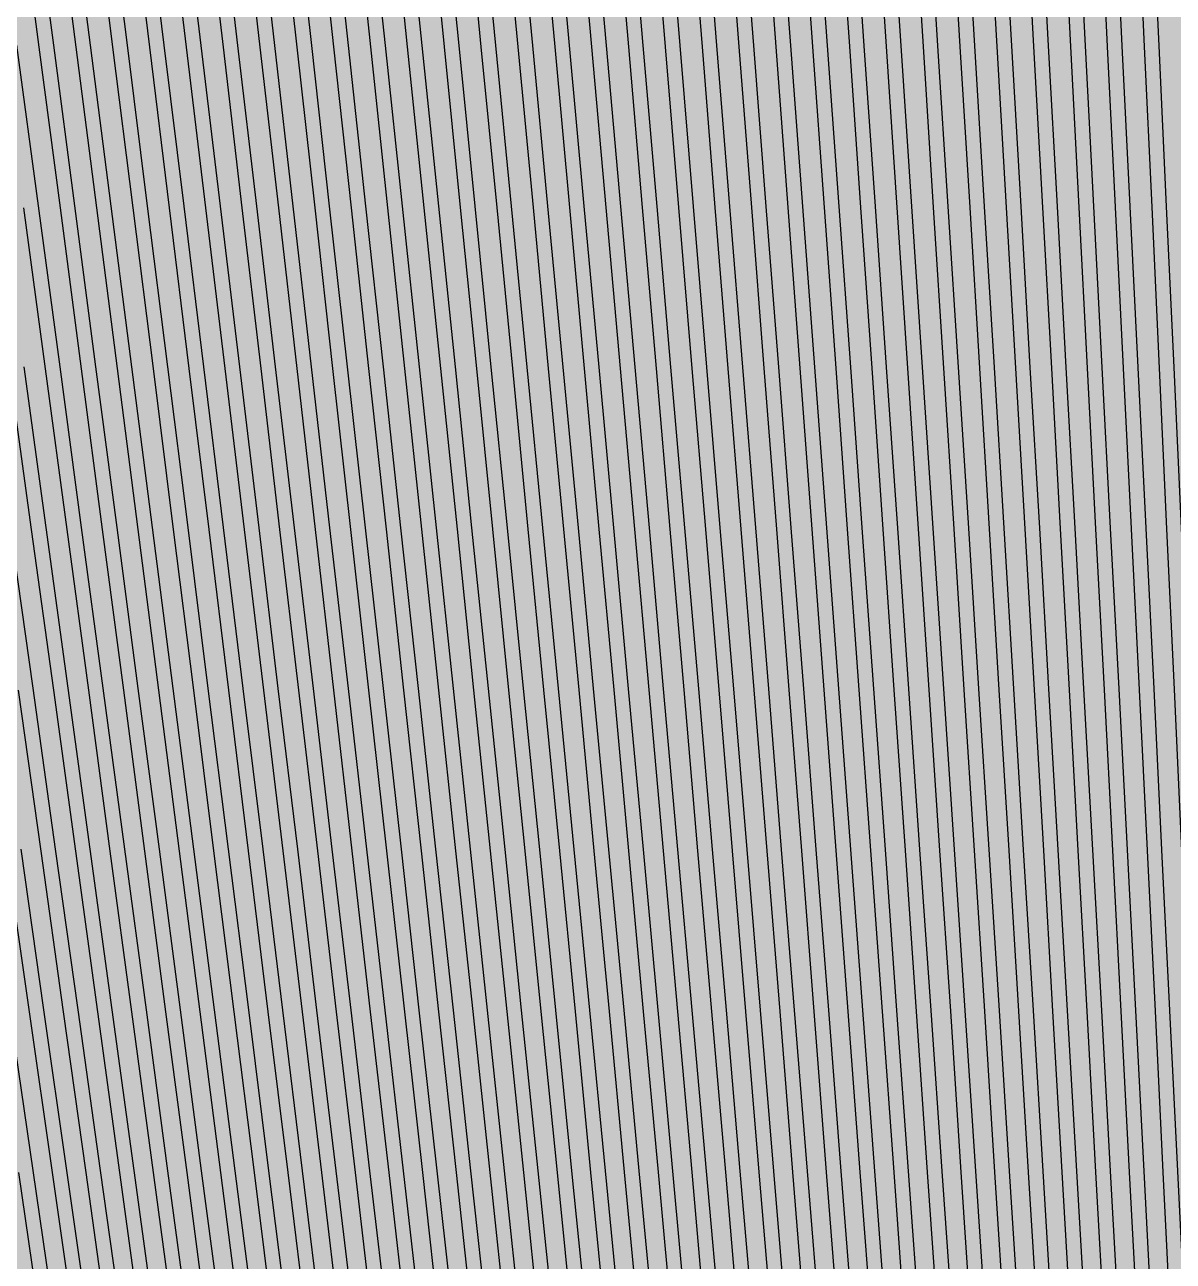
# Model space of a CAD drawing. Header units: metres. Extents: x -7231 to 10969, y -37556 to 1873.
# Drawn here: x 1626.2 to 1786.9, y -18454.5 to -18281.4 of the extents above; entities that cross this region are included whole.
import ezdxf

# ---------------------------------------------------------------- set-up
doc = ezdxf.new("R2010")
doc.units = ezdxf.units.M
for name, color, linetype in [('Metal1', 4, 'CONTINUOUS'), ('Metal2', 3, 'CONTINUOUS'), ('Polyimide', 7, 'CONTINUOUS')]:
    doc.layers.add(name, color=color, linetype=linetype)

msp = doc.modelspace()

# ---------------------------------------------------------------- hatches: boundary and pattern name
at = {"layer": 'Polyimide'}
msp.add_hatch(color=7, dxfattribs=at).paths.add_polyline_path([(4065.69, -468), (4066.67, -501.99), (4068.51, -535.99), (4071.41, -569.99), (4075.54, -603.99), (4081.04, -637.99), (4088.01, -671.99), (4096.52, -705.98), (4106.62, -739.98), (4118.33, -773.98), (4131.63, -807.98), (4146.49, -841.98), (4162.87, -875.98), (4180.68, -909.97), (4199.83, -943.97), (4220.22, -977.97), (4241.73, -1011.97), (4264.21, -1045.97), (4287.52, -1079.96), (4311.51, -1113.96), (4336.01, -1147.96), (4360.86, -1181.96), (4385.88, -1215.96), (4410.89, -1249.96), (4435.74, -1283.95), (4460.24, -1317.95), (4484.23, -1351.95), (4507.54, -1385.95), (4530.02, -1419.95), (4551.53, -1453.94), (4571.92, -1487.94), (4591.07, -1521.94), (4608.88, -1555.94), (4625.26, -1589.94), (4640.12, -1623.94), (4653.42, -1657.93), (4665.13, -1691.93), (4675.23, -1725.93), (4683.74, -1759.93), (4690.71, -1793.93), (4696.21, -1827.93), (4700.34, -1861.92), (4703.24, -1895.92), (4705.08, -1929.92), (4706.06, -1963.92), (4706.44, -1997.92), (4706.5, -2031.91), (4706.5, -4793.02), (4709.95, -4838.39), (4720.22, -4882.71), (4737.08, -4924.98), (4760.13, -4964.2), (4788.85, -4999.49), (4822.58, -5030.03), (4860.53, -5055.12), (4901.85, -5074.18), (4901.85, -5074.18), (4970.68, -5105.23), (5034.7, -5145.26), (5092.76, -5193.54), (5143.8, -5249.19), (5186.89, -5311.2), (5221.24, -5378.44), (5246.23, -5449.69), (5261.41, -5523.66), (5266.5, -5599), (5261.41, -5674.34), (5246.23, -5748.31), (5221.24, -5819.56), (5186.89, -5886.8), (5143.8, -5948.81), (5092.76, -6004.46), (5034.7, -6052.74), (4970.68, -6092.77), (4901.85, -6123.82), (4860.53, -6142.88), (4822.58, -6167.97), (4788.85, -6198.51), (4760.13, -6233.8), (4737.08, -6273.02), (4720.22, -6315.29), (4709.95, -6359.61), (4706.5, -6404.98), (4706.5, -9221.52), (4709.95, -9266.88), (4720.22, -9311.21), (4737.08, -9353.47), (4760.13, -9392.7), (4788.85, -9427.98), (4822.58, -9458.52), (4860.53, -9483.61), (4901.85, -9502.67), (4970.68, -9533.72), (5034.7, -9573.75), (5092.76, -9622.03), (5143.8, -9677.68), (5186.89, -9739.69), (5221.24, -9806.94), (5246.23, -9878.19), (5261.41, -9952.16), (5266.5, -10027.49), (5261.41, -10102.83), (5246.23, -10176.8), (5221.24, -10248.05), (5186.89, -10315.3), (5143.8, -10377.31), (5092.76, -10432.96), (5034.7, -10481.24), (4970.68, -10521.27), (4901.85, -10552.32), (4860.53, -10571.38), (4822.58, -10596.46), (4788.85, -10627), (4760.13, -10662.29), (4737.08, -10701.52), (4720.22, -10743.78), (4709.95, -10788.1), (4706.5, -10833.47), (4706.5, -13650.01), (4709.95, -13695.38), (4720.22, -13739.7), (4737.08, -13781.96), (4760.13, -13821.19), (4788.85, -13856.48), (4822.58, -13887.02), (4860.53, -13912.11), (4901.85, -13931.17), (4970.68, -13962.22), (5034.7, -14002.25), (5092.76, -14050.53), (5143.8, -14106.18), (5186.89, -14168.19), (5221.24, -14235.43), (5246.23, -14306.68), (5261.41, -14380.65), (5266.5, -14455.99), (5261.41, -14531.33), (5246.23, -14605.29), (5221.24, -14676.55), (5186.89, -14743.79), (5143.8, -14805.8), (5092.76, -14861.45), (5034.7, -14909.73), (4970.68, -14949.76), (4901.85, -14980.81), (4860.53, -14999.87), (4822.58, -15024.96), (4788.85, -15055.5), (4760.13, -15090.79), (4737.08, -15130.01), (4720.22, -15172.27), (4709.95, -15216.6), (4706.5, -15261.97), (4706.5, -15455.99), (4720.95, -15750.04), (4764.14, -16041.26), (4835.68, -16326.84), (4934.86, -16604.04), (5060.74, -16870.18), (5212.09, -17122.7), (5387.47, -17359.17), (5585.18, -17577.31), (5803.32, -17775.02), (6039.79, -17950.4), (6292.31, -18101.75), (6558.45, -18227.63), (6835.65, -18326.81), (7121.23, -18398.34), (7412.45, -18441.54), (7706.5, -18455.99), (9969.01, -18455.99), (10047.42, -18459.84), (10125.08, -18471.36), (10201.23, -18490.44), (10275.15, -18516.89), (10346.12, -18550.45), (10413.46, -18590.81), (10476.52, -18637.58), (10534.69, -18690.3), (10587.41, -18748.47), (10634.18, -18811.53), (10674.54, -18878.87), (10708.11, -18949.84), (10734.56, -19023.76), (10753.63, -19099.92), (10765.15, -19177.58), (10769.01, -19255.99), (10769.01, -20895.8), (10730.24, -20951.41), (10694.6, -21009.08), (10662.21, -21068.63), (10633.17, -21129.89), (10607.55, -21192.66), (10585.45, -21256.74), (10566.93, -21321.96), (10552.05, -21388.09), (10540.84, -21454.95), (10533.35, -21522.33), (10529.6, -21590.02), (10529.6, -21657.81), (10533.35, -21725.5), (10540.84, -21792.87), (10552.05, -21859.73), (10566.93, -21925.87), (10585.45, -21991.08), (10607.55, -22055.17), (10633.17, -22117.94), (10662.21, -22179.19), (10694.6, -22238.74), (10730.24, -22296.41), (10769.01, -22352.03), (10769.01, -32454.24), (10728.74, -32510.49), (10691.72, -32568.92), (10658.05, -32629.35), (10627.85, -32691.58), (10601.2, -32755.42), (10578.21, -32820.67), (10558.93, -32887.1), (10543.44, -32954.52), (10531.77, -33022.71), (10523.97, -33091.44), (10520.07, -33160.51), (10520.07, -33229.69), (10523.97, -33298.75), (10531.77, -33367.49), (10543.44, -33435.67), (10558.93, -33503.09), (10578.21, -33569.53), (10601.2, -33634.77), (10627.85, -33698.61), (10658.05, -33760.85), (10691.72, -33821.28), (10728.74, -33879.71), (10769.01, -33935.96), (10769.01, -36556), (10765.15, -36634.41), (10753.63, -36712.07), (10734.56, -36788.23), (10708.11, -36862.15), (10674.54, -36933.12), (10634.18, -37000.46), (10587.41, -37063.51), (10534.69, -37121.69), (10476.52, -37174.41), (10413.46, -37221.18), (10346.12, -37261.54), (10275.15, -37295.1), (10201.23, -37321.55), (10125.08, -37340.63), (10047.42, -37352.15), (9969.01, -37356), (-6231.01, -37356), (-6309.42, -37352.15), (-6387.08, -37340.63), (-6463.23, -37321.55), (-6537.15, -37295.1), (-6608.12, -37261.54), (-6675.46, -37221.18), (-6738.52, -37174.41), (-6796.69, -37121.69), (-6849.41, -37063.51), (-6896.18, -37000.46), (-6936.54, -36933.12), (-6970.11, -36862.15), (-6996.56, -36788.23), (-7015.63, -36712.07), (-7027.15, -36634.41), (-7031.01, -36556), (-7031.01, -33936), (-6990.74, -33879.75), (-6953.7, -33821.31), (-6920.03, -33760.88), (-6889.82, -33698.64), (-6863.18, -33634.8), (-6840.18, -33569.55), (-6820.9, -33503.11), (-6805.4, -33435.69), (-6793.74, -33367.49), (-6785.94, -33298.75), (-6782.03, -33229.68), (-6782.03, -33160.5), (-6785.94, -33091.43), (-6793.74, -33022.69), (-6805.4, -32954.5), (-6820.9, -32887.07), (-6840.18, -32820.63), (-6863.18, -32755.39), (-6889.82, -32691.54), (-6920.03, -32629.3), (-6953.7, -32568.87), (-6990.74, -32510.43), (-7031.01, -32454.18), (-7031.01, -22364.83), (-6990.74, -22308.58), (-6953.7, -22250.14), (-6920.03, -22189.71), (-6889.82, -22127.47), (-6863.18, -22063.62), (-6840.18, -21998.38), (-6820.9, -21931.94), (-6805.4, -21864.51), (-6793.74, -21796.32), (-6785.94, -21727.58), (-6782.03, -21658.51), (-6782.03, -21589.33), (-6785.94, -21520.26), (-6793.74, -21451.52), (-6805.4, -21383.32), (-6820.9, -21315.9), (-6840.18, -21249.46), (-6863.18, -21184.21), (-6889.82, -21120.37), (-6920.03, -21058.13), (-6953.7, -20997.7), (-6990.74, -20939.26), (-7031.01, -20883.01), (-7031.01, -19255.99), (-7027.15, -19177.58), (-7015.63, -19099.92), (-6996.56, -19023.76), (-6970.11, -18949.84), (-6936.54, -18878.87), (-6896.18, -18811.53), (-6849.41, -18748.47), (-6796.69, -18690.3), (-6738.52, -18637.58), (-6675.46, -18590.81), (-6608.12, -18550.45), (-6537.15, -18516.89), (-6463.23, -18490.44), (-6387.08, -18471.36), (-6309.42, -18459.84), (-6231.01, -18455.99), (-3968.5, -18455.99), (-3674.45, -18441.54), (-3383.23, -18398.34), (-3097.65, -18326.81), (-2820.45, -18227.63), (-2554.31, -18101.75), (-2301.79, -17950.4), (-2065.32, -17775.02), (-1847.18, -17577.31), (-1649.47, -17359.17), (-1474.09, -17122.7), (-1322.74, -16870.18), (-1196.86, -16604.04), (-1097.68, -16326.84), (-1026.14, -16041.26), (-982.95, -15750.04), (-968.5, -15455.99), (-968.5, -15261.97), (-971.95, -15216.6), (-982.22, -15172.27), (-999.08, -15130.01), (-1022.13, -15090.79), (-1050.85, -15055.5), (-1084.58, -15024.96), (-1122.53, -14999.87), (-1163.85, -14980.81), (-1232.68, -14949.76), (-1296.7, -14909.73), (-1354.76, -14861.45), (-1405.8, -14805.8), (-1448.89, -14743.79), (-1483.24, -14676.55), (-1508.23, -14605.29), (-1523.41, -14531.33), (-1528.5, -14455.99), (-1523.41, -14380.65), (-1508.23, -14306.68), (-1483.24, -14235.43), (-1448.89, -14168.19), (-1405.8, -14106.18), (-1354.76, -14050.53), (-1296.7, -14002.25), (-1232.68, -13962.22), (-1163.85, -13931.17), (-1122.53, -13912.11), (-1084.58, -13887.02), (-1050.85, -13856.48), (-1022.13, -13821.19), (-999.08, -13781.96), (-982.22, -13739.7), (-971.95, -13695.38), (-968.5, -13650.01), (-968.5, -12309.64), (-971.95, -12264.27), (-982.22, -12219.94), (-999.08, -12177.68), (-1022.13, -12138.46), (-1050.85, -12103.17), (-1084.58, -12072.63), (-1122.53, -12047.54), (-1163.85, -12028.48), (-1232.68, -11997.43), (-1296.7, -11957.4), (-1354.76, -11909.12), (-1405.8, -11853.47), (-1448.89, -11791.46), (-1483.24, -11724.22), (-1508.23, -11652.96), (-1523.41, -11579), (-1528.5, -11503.66), (-1523.41, -11428.32), (-1508.23, -11354.35), (-1483.24, -11283.1), (-1448.89, -11215.86), (-1405.8, -11153.85), (-1354.76, -11098.2), (-1296.7, -11049.92), (-1232.68, -11009.89), (-1163.85, -10978.84), (-1122.53, -10959.78), (-1084.58, -10934.69), (-1050.85, -10904.15), (-1022.13, -10868.86), (-999.08, -10829.63), (-982.22, -10787.37), (-971.95, -10743.05), (-968.5, -10697.68), (-968.5, -9357.31), (-971.95, -9311.94), (-982.22, -9267.62), (-999.08, -9225.35), (-1022.13, -9186.13), (-1050.85, -9150.84), (-1084.58, -9120.3), (-1122.53, -9095.21), (-1163.85, -9076.15), (-1163.85, -9076.15), (-1232.68, -9045.1), (-1296.7, -9005.07), (-1354.76, -8956.79), (-1405.8, -8901.14), (-1448.89, -8839.13), (-1483.24, -8771.89), (-1508.23, -8700.64), (-1523.41, -8626.67), (-1528.5, -8551.33), (-1523.41, -8475.99), (-1508.23, -8402.02), (-1483.24, -8330.77), (-1448.89, -8263.53), (-1405.8, -8201.52), (-1354.76, -8145.87), (-1296.7, -8097.59), (-1232.68, -8057.56), (-1163.85, -8026.51), (-1163.85, -8026.51), (-1122.53, -8007.45), (-1084.58, -7982.36), (-1050.85, -7951.82), (-1022.13, -7916.53), (-999.08, -7877.31), (-982.22, -7835.04), (-971.95, -7790.72), (-968.5, -7745.35), (-968.5, -6404.98), (-971.95, -6359.61), (-982.22, -6315.29), (-999.08, -6273.02), (-1022.13, -6233.8), (-1050.85, -6198.51), (-1084.58, -6167.97), (-1122.53, -6142.88), (-1163.85, -6123.82), (-1163.85, -6123.82), (-1232.68, -6092.77), (-1296.7, -6052.74), (-1354.76, -6004.46), (-1405.8, -5948.81), (-1448.89, -5886.8), (-1483.24, -5819.56), (-1508.23, -5748.31), (-1523.41, -5674.34), (-1528.5, -5599), (-1523.41, -5523.66), (-1508.23, -5449.69), (-1483.24, -5378.44), (-1448.89, -5311.2), (-1405.8, -5249.19), (-1354.76, -5193.54), (-1296.7, -5145.26), (-1232.68, -5105.23), (-1163.85, -5074.18), (-1163.85, -5074.18), (-1122.53, -5055.12), (-1084.58, -5030.03), (-1050.85, -4999.49), (-1022.13, -4964.2), (-999.08, -4924.98), (-982.22, -4882.71), (-971.95, -4838.39), (-968.5, -4793.02), (-968.5, -2031.91), (-968.44, -1997.92), (-968.06, -1963.92), (-967.05, -1929.92), (-965.18, -1895.92), (-962.22, -1861.92), (-958.01, -1827.93), (-952.41, -1793.93), (-945.31, -1759.93), (-936.64, -1725.93), (-926.35, -1691.93), (-914.43, -1657.93), (-900.88, -1623.94), (-885.74, -1589.94), (-869.05, -1555.94), (-850.91, -1521.94), (-831.4, -1487.94), (-810.63, -1453.94), (-788.72, -1419.95), (-765.82, -1385.95), (-742.07, -1351.95), (-717.63, -1317.95), (-692.67, -1283.95), (-667.36, -1249.96), (-641.88, -1215.96), (-616.39, -1181.96), (-591.08, -1147.96), (-566.12, -1113.96), (-541.68, -1079.96), (-517.93, -1045.97), (-495.03, -1011.97), (-473.12, -977.97), (-452.35, -943.97), (-432.84, -909.97), (-414.7, -875.98), (-398.01, -841.98), (-382.87, -807.98), (-369.32, -773.98), (-357.4, -739.98), (-347.11, -705.98), (-338.44, -671.99), (-331.34, -637.99), (-325.74, -603.99), (-321.53, -569.99), (-318.57, -535.99), (-316.7, -501.99), (-315.69, -468), (-315.31, -434), (-315.25, -400), (-315.25, 401), (-315.25, 451), (-315.25, 1644), (-270.25, 1644), (-270.03, 1637.13), (-269.35, 1630.29), (-268.23, 1623.52), (-266.67, 1616.82), (-264.68, 1610.25), (-262.26, 1603.82), (-259.42, 1597.56), (-256.18, 1591.5), (-252.55, 1585.67), (-248.55, 1580.08), (-244.19, 1574.77), (-239.5, 1569.75), (-234.48, 1565.06), (-229.17, 1560.7), (-223.58, 1556.7), (-217.75, 1553.07), (-211.69, 1549.83), (-205.43, 1546.99), (-199, 1544.57), (-192.43, 1542.58), (-185.73, 1541.02), (-178.96, 1539.9), (-172.12, 1539.22), (-165.25, 1539), (-158.38, 1539.22), (-151.54, 1539.9), (-144.77, 1541.02), (-138.07, 1542.58), (-131.5, 1544.57), (-125.07, 1546.99), (-118.81, 1549.83), (-112.75, 1553.07), (-106.92, 1556.7), (-101.33, 1560.7), (-96.02, 1565.06), (-91, 1569.75), (-86.31, 1574.77), (-81.95, 1580.08), (-77.95, 1585.67), (-74.32, 1591.5), (-71.08, 1597.56), (-68.24, 1603.82), (-65.82, 1610.25), (-63.83, 1616.82), (-62.27, 1623.52), (-61.15, 1630.29), (-60.47, 1637.13), (-60.25, 1644), (1853, 1644), (1853, 1573), (3815.25, 1573), (3815.46, 1579.54), (3816.11, 1586.05), (3817.17, 1592.51), (3818.66, 1598.88), (3820.56, 1605.14), (3822.86, 1611.27), (3825.56, 1617.23), (3828.65, 1623), (3832.1, 1628.56), (3835.91, 1633.88), (3840.07, 1638.93), (3844.54, 1643.71), (3849.32, 1648.18), (3854.37, 1652.34), (3859.69, 1656.15), (3865.25, 1659.6), (3871.02, 1662.69), (3876.98, 1665.39), (3883.11, 1667.69), (3889.37, 1669.59), (3895.74, 1671.08), (3902.2, 1672.14), (3908.71, 1672.79), (3915.25, 1673), (3921.79, 1672.79), (3928.3, 1672.14), (3934.76, 1671.08), (3941.13, 1669.59), (3947.39, 1667.69), (3953.52, 1665.39), (3959.48, 1662.69), (3965.25, 1659.6), (3970.81, 1656.15), (3976.13, 1652.34), (3981.18, 1648.18), (3985.96, 1643.71), (3990.43, 1638.93), (3994.59, 1633.88), (3998.4, 1628.56), (4001.85, 1623), (4004.94, 1617.23), (4007.64, 1611.27), (4009.94, 1605.14), (4011.84, 1598.88), (4013.33, 1592.51), (4014.39, 1586.05), (4015.04, 1579.54), (4015.25, 1573), (4065.25, 1573), (4065.25, 451), (4065.25, 401), (4065.25, -400), (4065.31, -434), (4065.69, -468)])

# ---------------------------------------------------------------- linework, layer by layer
at = {"layer": 'Metal1'}
for points in [[(1684.41, -18464.55), (1681.9, -18442.05), (1679.39, -18419.55), (1676.88, -18397.05), (1674.36, -18374.55), (1671.85, -18352.05), (1669.34, -18329.55), (1666.83, -18307.05), (1664.32, -18284.55), (1661.81, -18262.04), (1659.3, -18239.54), (1656.79, -18217.04), (1654.28, -18194.54), (1651.77, -18172.04), (1649.26, -18149.54), (1646.74, -18127.04), (1644.23, -18104.54), (1641.72, -18082.04), (1639.21, -18059.54), (1636.7, -18037.04), (1634.19, -18014.54), (1631.68, -17992.04)], [(1633.67, -17991.81), (1636.18, -18014.32), (1638.69, -18036.82), (1641.2, -18059.32), (1643.71, -18081.82), (1646.22, -18104.32), (1648.73, -18126.82), (1651.24, -18149.32), (1653.75, -18171.82), (1656.27, -18194.32), (1658.78, -18216.82), (1661.29, -18239.32), (1663.8, -18261.82), (1666.31, -18284.32), (1668.82, -18306.82), (1671.33, -18329.32), (1673.84, -18351.83), (1676.35, -18374.33), (1678.86, -18396.83), (1681.37, -18419.33), (1683.88, -18441.83), (1686.4, -18464.33)], [(1693.7, -18464.55), (1691.32, -18442.04), (1688.94, -18419.54), (1686.55, -18397.04), (1684.17, -18374.54), (1681.78, -18352.04), (1679.4, -18329.54), (1677.02, -18307.04), (1674.63, -18284.54), (1672.25, -18262.04), (1669.87, -18239.54), (1667.48, -18217.04), (1665.1, -18194.54), (1662.71, -18172.04), (1660.33, -18149.54), (1657.95, -18127.04), (1655.56, -18104.53), (1653.18, -18082.03), (1650.8, -18059.53), (1648.41, -18037.03), (1646.03, -18014.53), (1643.65, -17992.03)], [(1645.63, -17991.82), (1648.02, -18014.32), (1650.4, -18036.82), (1652.79, -18059.32), (1655.17, -18081.82), (1657.55, -18104.32), (1659.94, -18126.82), (1662.32, -18149.32), (1664.7, -18171.83), (1667.09, -18194.33), (1669.47, -18216.83), (1671.85, -18239.33), (1674.24, -18261.83), (1676.62, -18284.33), (1679.01, -18306.83), (1681.39, -18329.33), (1683.77, -18351.83), (1686.16, -18374.33), (1688.54, -18396.83), (1690.92, -18419.33), (1693.31, -18441.83), (1695.69, -18464.33)], [(1703, -18464.54), (1700.74, -18442.04), (1698.49, -18419.54), (1696.23, -18397.04), (1693.97, -18374.54), (1691.72, -18352.04), (1689.46, -18329.54), (1687.2, -18307.03), (1684.95, -18284.53), (1682.69, -18262.03), (1680.43, -18239.53), (1678.18, -18217.03), (1675.92, -18194.53), (1673.66, -18172.03), (1671.41, -18149.53), (1669.15, -18127.03), (1666.89, -18104.53), (1664.64, -18082.03), (1662.38, -18059.53), (1660.12, -18037.03), (1657.87, -18014.53), (1655.61, -17992.03)], [(1657.6, -17991.83), (1659.86, -18014.33), (1662.11, -18036.83), (1664.37, -18059.33), (1666.63, -18081.83), (1668.88, -18104.33), (1671.14, -18126.83), (1673.4, -18149.33), (1675.65, -18171.83), (1677.91, -18194.33), (1680.17, -18216.83), (1682.42, -18239.33), (1684.68, -18261.83), (1686.94, -18284.33), (1689.19, -18306.84), (1691.45, -18329.34), (1693.71, -18351.84), (1695.96, -18374.34), (1698.22, -18396.84), (1700.48, -18419.34), (1702.73, -18441.84), (1704.99, -18464.34)], [(1712.29, -18464.53), (1710.16, -18442.03), (1708.04, -18419.53), (1705.91, -18397.03), (1703.78, -18374.53), (1701.65, -18352.03), (1699.52, -18329.53), (1697.39, -18307.03), (1695.26, -18284.53), (1693.13, -18262.03), (1691, -18239.53), (1688.87, -18217.03), (1686.74, -18194.53), (1684.61, -18172.03), (1682.48, -18149.52), (1680.35, -18127.02), (1678.22, -18104.52), (1676.09, -18082.02), (1673.96, -18059.52), (1671.83, -18037.02), (1669.71, -18014.52), (1667.58, -17992.02)], [(1669.57, -17991.83), (1671.7, -18014.33), (1673.83, -18036.83), (1675.96, -18059.33), (1678.08, -18081.83), (1680.21, -18104.33), (1682.34, -18126.84), (1684.47, -18149.34), (1686.6, -18171.84), (1688.73, -18194.34), (1690.86, -18216.84), (1692.99, -18239.34), (1695.12, -18261.84), (1697.25, -18284.34), (1699.38, -18306.84), (1701.51, -18329.34), (1703.64, -18351.84), (1705.77, -18374.34), (1707.9, -18396.84), (1710.03, -18419.34), (1712.16, -18441.84), (1714.29, -18464.35)], [(1721.59, -18464.53), (1719.59, -18442.03), (1717.59, -18419.53), (1715.58, -18397.03), (1713.58, -18374.53), (1711.58, -18352.03), (1709.58, -18329.52), (1707.57, -18307.02), (1705.57, -18284.52), (1703.57, -18262.02), (1701.57, -18239.52), (1699.56, -18217.02), (1697.56, -18194.52), (1695.56, -18172.02), (1693.56, -18149.52), (1691.56, -18127.02), (1689.55, -18104.52), (1687.55, -18082.02), (1685.55, -18059.52), (1683.55, -18037.02), (1681.54, -18014.51), (1679.54, -17992.01)], [(1681.53, -17991.84), (1683.54, -18014.34), (1685.54, -18036.84), (1687.54, -18059.34), (1689.54, -18081.84), (1691.54, -18104.34), (1693.55, -18126.84), (1695.55, -18149.34), (1697.55, -18171.84), (1699.55, -18194.34), (1701.56, -18216.84), (1703.56, -18239.34), (1705.56, -18261.85), (1707.56, -18284.35), (1709.57, -18306.85), (1711.57, -18329.35), (1713.57, -18351.85), (1715.57, -18374.35), (1717.58, -18396.85), (1719.58, -18419.35), (1721.58, -18441.85), (1723.58, -18464.35)], [(1730.89, -18464.52), (1729.01, -18442.02), (1727.14, -18419.52), (1725.26, -18397.02), (1723.38, -18374.52), (1721.51, -18352.02), (1719.63, -18329.52), (1717.76, -18307.02), (1715.88, -18284.52), (1714.01, -18262.02), (1712.13, -18239.52), (1710.26, -18217.02), (1708.38, -18194.51), (1706.51, -18172.01), (1704.63, -18149.51), (1702.76, -18127.01), (1700.88, -18104.51), (1699.01, -18082.01), (1697.13, -18059.51), (1695.26, -18037.01), (1693.38, -18014.51), (1691.51, -17992.01)], [(1693.5, -17991.84), (1695.37, -18014.34), (1697.25, -18036.84), (1699.13, -18059.34), (1701, -18081.85), (1702.88, -18104.35), (1704.75, -18126.85), (1706.63, -18149.35), (1708.5, -18171.85), (1710.38, -18194.35), (1712.25, -18216.85), (1714.13, -18239.35), (1716, -18261.85), (1717.88, -18284.35), (1719.75, -18306.85), (1721.63, -18329.35), (1723.5, -18351.85), (1725.38, -18374.35), (1727.25, -18396.85), (1729.13, -18419.36), (1731, -18441.86), (1732.88, -18464.36)], [(1740.18, -18464.52), (1738.43, -18442.02), (1736.69, -18419.52), (1734.94, -18397.02), (1733.19, -18374.51), (1731.44, -18352.01), (1729.69, -18329.51), (1727.94, -18307.01), (1726.2, -18284.51), (1724.45, -18262.01), (1722.7, -18239.51), (1720.95, -18217.01), (1719.2, -18194.51), (1717.46, -18172.01), (1715.71, -18149.51), (1713.96, -18127.01), (1712.21, -18104.51), (1710.46, -18082.01), (1708.72, -18059.51), (1706.97, -18037), (1705.22, -18014.5), (1703.47, -17992)], [(1705.47, -17991.85), (1707.21, -18014.35), (1708.96, -18036.85), (1710.71, -18059.35), (1712.46, -18081.85), (1714.21, -18104.35), (1715.95, -18126.85), (1717.7, -18149.35), (1719.45, -18171.85), (1721.2, -18194.35), (1722.95, -18216.85), (1724.69, -18239.36), (1726.44, -18261.86), (1728.19, -18284.36), (1729.94, -18306.86), (1731.69, -18329.36), (1733.43, -18351.86), (1735.18, -18374.36), (1736.93, -18396.86), (1738.68, -18419.36), (1740.43, -18441.86), (1742.18, -18464.36)], [(1749.48, -18464.51), (1747.86, -18442.01), (1746.24, -18419.51), (1744.61, -18397.01), (1742.99, -18374.51), (1741.37, -18352.01), (1739.75, -18329.51), (1738.13, -18307.01), (1736.51, -18284.51), (1734.89, -18262.01), (1733.27, -18239.5), (1731.65, -18217), (1730.03, -18194.5), (1728.4, -18172), (1726.78, -18149.5), (1725.16, -18127), (1723.54, -18104.5), (1721.92, -18082), (1720.3, -18059.5), (1718.68, -18037), (1717.06, -18014.5), (1715.44, -17992)], [(1717.43, -17991.85), (1719.05, -18014.35), (1720.67, -18036.86), (1722.3, -18059.36), (1723.92, -18081.86), (1725.54, -18104.36), (1727.16, -18126.86), (1728.78, -18149.36), (1730.4, -18171.86), (1732.02, -18194.36), (1733.64, -18216.86), (1735.26, -18239.36), (1736.88, -18261.86), (1738.5, -18284.36), (1740.13, -18306.86), (1741.75, -18329.36), (1743.37, -18351.86), (1744.99, -18374.37), (1746.61, -18396.87), (1748.23, -18419.37), (1749.85, -18441.87), (1751.47, -18464.37)], [(1758.77, -18464.51), (1757.28, -18442.01), (1755.79, -18419.5), (1754.29, -18397), (1752.8, -18374.5), (1751.3, -18352), (1749.81, -18329.5), (1748.32, -18307), (1746.82, -18284.5), (1745.33, -18262), (1743.83, -18239.5), (1742.34, -18217), (1740.85, -18194.5), (1739.35, -18172), (1737.86, -18149.5), (1736.37, -18127), (1734.87, -18104.5), (1733.38, -18081.99), (1731.88, -18059.49), (1730.39, -18036.99), (1728.9, -18014.49), (1727.4, -17991.99)], [(1729.4, -17991.86), (1730.89, -18014.36), (1732.39, -18036.86), (1733.88, -18059.36), (1735.37, -18081.86), (1736.87, -18104.36), (1738.36, -18126.86), (1739.86, -18149.36), (1741.35, -18171.86), (1742.84, -18194.37), (1744.34, -18216.87), (1745.83, -18239.37), (1747.32, -18261.87), (1748.82, -18284.37), (1750.31, -18306.87), (1751.81, -18329.37), (1753.3, -18351.87), (1754.79, -18374.37), (1756.29, -18396.87), (1757.78, -18419.37), (1759.27, -18441.87), (1760.77, -18464.37)], [(1768.07, -18464.5), (1766.7, -18442), (1765.34, -18419.5), (1763.97, -18397), (1762.6, -18374.5), (1761.24, -18352), (1759.87, -18329.5), (1758.5, -18307), (1757.14, -18284.5), (1755.77, -18261.99), (1754.4, -18239.49), (1753.04, -18216.99), (1751.67, -18194.49), (1750.3, -18171.99), (1748.94, -18149.49), (1747.57, -18126.99), (1746.2, -18104.49), (1744.84, -18081.99), (1743.47, -18059.49), (1742.1, -18036.99), (1740.74, -18014.49), (1739.37, -17991.99)], [(1741.36, -17991.86), (1742.73, -18014.37), (1744.1, -18036.87), (1745.46, -18059.37), (1746.83, -18081.87), (1748.2, -18104.37), (1749.56, -18126.87), (1750.93, -18149.37), (1752.3, -18171.87), (1753.66, -18194.37), (1755.03, -18216.87), (1756.4, -18239.37), (1757.76, -18261.87), (1759.13, -18284.37), (1760.5, -18306.87), (1761.86, -18329.38), (1763.23, -18351.88), (1764.6, -18374.38), (1765.96, -18396.88), (1767.33, -18419.38), (1768.7, -18441.88), (1770.06, -18464.38)], [(1777.36, -18464.49), (1776.12, -18441.99), (1774.89, -18419.49), (1773.65, -18396.99), (1772.41, -18374.49), (1771.17, -18351.99), (1769.93, -18329.49), (1768.69, -18306.99), (1767.45, -18284.49), (1766.21, -18261.99), (1764.97, -18239.49), (1763.73, -18216.99), (1762.49, -18194.49), (1761.25, -18171.99), (1760.01, -18149.49), (1758.77, -18126.98), (1757.53, -18104.48), (1756.29, -18081.98), (1755.05, -18059.48), (1753.81, -18036.98), (1752.57, -18014.48), (1751.33, -17991.98)], [(1753.33, -17991.87), (1754.57, -18014.37), (1755.81, -18036.87), (1757.05, -18059.37), (1758.29, -18081.87), (1759.53, -18104.37), (1760.77, -18126.87), (1762.01, -18149.38), (1763.25, -18171.88), (1764.49, -18194.38), (1765.73, -18216.88), (1766.97, -18239.38), (1768.21, -18261.88), (1769.44, -18284.38), (1770.68, -18306.88), (1771.92, -18329.38), (1773.16, -18351.88), (1774.4, -18374.38), (1775.64, -18396.88), (1776.88, -18419.38), (1778.12, -18441.88), (1779.36, -18464.38)], [(1786.66, -18464.49), (1785.55, -18441.99), (1784.44, -18419.49), (1783.32, -18396.99), (1782.21, -18374.49), (1781.1, -18351.99), (1779.99, -18329.49), (1778.87, -18306.98), (1777.76, -18284.48), (1776.65, -18261.98), (1775.54, -18239.48), (1774.42, -18216.98), (1773.31, -18194.48), (1772.2, -18171.98), (1771.09, -18149.48), (1769.97, -18126.98), (1768.86, -18104.48), (1767.75, -18081.98), (1766.64, -18059.48), (1765.52, -18036.98), (1764.41, -18014.48), (1763.3, -17991.97)], [(1765.3, -17991.88), (1766.41, -18014.38), (1767.52, -18036.88), (1768.63, -18059.38), (1769.75, -18081.88), (1770.86, -18104.38), (1771.97, -18126.88), (1773.08, -18149.38), (1774.2, -18171.88), (1775.31, -18194.38), (1776.42, -18216.88), (1777.53, -18239.38), (1778.65, -18261.88), (1779.76, -18284.39), (1780.87, -18306.89), (1781.98, -18329.39), (1783.1, -18351.89), (1784.21, -18374.39), (1785.32, -18396.89), (1786.43, -18419.39), (1787.55, -18441.89), (1788.66, -18464.39)], [(1624.34, -18014.31), (1626.98, -18036.81), (1629.61, -18059.31), (1632.25, -18081.81), (1634.89, -18104.31), (1637.53, -18126.81), (1640.17, -18149.31), (1642.8, -18171.81), (1645.44, -18194.32), (1648.08, -18216.82), (1650.72, -18239.32), (1653.36, -18261.82), (1655.99, -18284.32), (1658.63, -18306.82), (1661.27, -18329.32), (1663.91, -18351.82), (1666.55, -18374.32), (1669.18, -18396.82), (1671.82, -18419.32), (1674.46, -18441.82), (1677.1, -18464.32)], [(1675.11, -18464.56), (1672.47, -18442.06), (1669.84, -18419.55), (1667.2, -18397.05), (1664.56, -18374.55), (1661.92, -18352.05), (1659.28, -18329.55), (1656.65, -18307.05), (1654.01, -18284.55), (1651.37, -18262.05), (1648.73, -18239.55), (1646.09, -18217.05), (1643.46, -18194.55), (1640.82, -18172.05), (1638.18, -18149.55), (1635.54, -18127.05), (1632.9, -18104.55), (1630.27, -18082.04), (1627.63, -18059.54), (1624.99, -18037.04)], [(1623.56, -18104.31), (1626.33, -18126.81), (1629.09, -18149.31), (1631.86, -18171.81), (1634.62, -18194.31), (1637.39, -18216.81), (1640.15, -18239.31), (1642.92, -18261.81), (1645.68, -18284.31), (1648.45, -18306.81), (1651.21, -18329.31), (1653.98, -18351.81), (1656.74, -18374.32), (1659.51, -18396.82), (1662.27, -18419.32), (1665.04, -18441.82), (1667.8, -18464.32)], [(1665.82, -18464.56), (1663.05, -18442.06), (1660.29, -18419.56), (1657.52, -18397.06), (1654.76, -18374.56), (1651.99, -18352.06), (1649.23, -18329.56), (1646.46, -18307.06), (1643.7, -18284.56), (1640.93, -18262.06), (1638.17, -18239.56), (1635.4, -18217.05), (1632.64, -18194.55), (1629.87, -18172.05), (1627.11, -18149.55), (1624.34, -18127.05)], [(1623.8, -18194.3), (1626.69, -18216.8), (1629.58, -18239.31), (1632.47, -18261.81), (1635.37, -18284.31), (1638.26, -18306.81), (1641.15, -18329.31), (1644.04, -18351.81), (1646.94, -18374.31), (1649.83, -18396.81), (1652.72, -18419.31), (1655.61, -18441.81), (1658.51, -18464.31)], [(1656.52, -18464.57), (1653.63, -18442.07), (1650.74, -18419.57), (1647.84, -18397.07), (1644.95, -18374.56), (1642.06, -18352.06), (1639.17, -18329.56), (1636.28, -18307.06), (1633.38, -18284.56), (1630.49, -18262.06), (1627.6, -18239.56), (1624.71, -18217.06)], [(1625.05, -18284.3), (1628.07, -18306.8), (1631.09, -18329.3), (1634.11, -18351.8), (1637.13, -18374.3), (1640.15, -18396.8), (1643.17, -18419.31), (1646.19, -18441.81), (1649.21, -18464.31)], [(1647.23, -18464.57), (1644.21, -18442.07), (1641.19, -18419.57), (1638.17, -18397.07), (1635.15, -18374.57), (1632.13, -18352.07), (1629.11, -18329.57), (1626.09, -18307.07)], [(1624.18, -18351.8), (1627.33, -18374.3), (1630.47, -18396.8), (1633.62, -18419.3), (1636.76, -18441.8), (1639.91, -18464.3)], [(1637.93, -18464.58), (1634.78, -18442.08), (1631.64, -18419.58), (1628.49, -18397.08), (1625.34, -18374.58)], [(1624.07, -18419.29), (1627.34, -18441.8), (1630.61, -18464.3)], [(1628.64, -18464.58), (1625.36, -18442.08)]]:
    msp.add_lwpolyline(points, dxfattribs=at)
at = {"layer": 'Metal2'}
for points in [[(1625.11, -17969.31), (1627.68, -17991.81), (1630.26, -18014.31), (1632.83, -18036.81), (1635.41, -18059.31), (1637.98, -18081.81), (1640.56, -18104.32), (1643.13, -18126.82), (1645.71, -18149.32), (1648.28, -18171.82), (1650.85, -18194.32), (1653.43, -18216.82), (1656, -18239.32), (1658.58, -18261.82), (1661.15, -18284.32), (1663.73, -18306.82), (1666.3, -18329.32), (1668.87, -18351.82), (1671.45, -18374.32), (1674.02, -18396.82), (1676.6, -18419.32), (1679.17, -18441.83), (1681.75, -18464.33)], [(1679.76, -18464.55), (1677.19, -18442.05), (1674.61, -18419.55), (1672.04, -18397.05), (1669.46, -18374.55), (1666.89, -18352.05), (1664.31, -18329.55), (1661.74, -18307.05), (1659.16, -18284.55), (1656.59, -18262.05), (1654.02, -18239.55), (1651.44, -18217.05), (1648.87, -18194.55), (1646.29, -18172.04), (1643.72, -18149.54), (1641.14, -18127.04), (1638.57, -18104.54), (1635.99, -18082.04), (1633.42, -18059.54), (1630.85, -18037.04), (1628.27, -18014.54), (1625.7, -17992.04)], [(1689.06, -18464.55), (1686.61, -18442.05), (1684.16, -18419.55), (1681.71, -18397.05), (1679.27, -18374.55), (1676.82, -18352.04), (1674.37, -18329.54), (1671.92, -18307.04), (1669.48, -18284.54), (1667.03, -18262.04), (1664.58, -18239.54), (1662.14, -18217.04), (1659.69, -18194.54), (1657.24, -18172.04), (1654.79, -18149.54), (1652.35, -18127.04), (1649.9, -18104.54), (1647.45, -18082.04), (1645, -18059.54), (1642.56, -18037.04), (1640.11, -18014.53), (1637.66, -17992.03)], [(1639.65, -17991.82), (1642.1, -18014.32), (1644.55, -18036.82), (1646.99, -18059.32), (1649.44, -18081.82), (1651.89, -18104.32), (1654.33, -18126.82), (1656.78, -18149.32), (1659.23, -18171.82), (1661.68, -18194.32), (1664.12, -18216.82), (1666.57, -18239.32), (1669.02, -18261.83), (1671.47, -18284.33), (1673.91, -18306.83), (1676.36, -18329.33), (1678.81, -18351.83), (1681.25, -18374.33), (1683.7, -18396.83), (1686.15, -18419.33), (1688.6, -18441.83), (1691.04, -18464.33)], [(1698.35, -18464.54), (1696.03, -18442.04), (1693.71, -18419.54), (1691.39, -18397.04), (1689.07, -18374.54), (1686.75, -18352.04), (1684.43, -18329.54), (1682.11, -18307.04), (1679.79, -18284.54), (1677.47, -18262.04), (1675.15, -18239.54), (1672.83, -18217.03), (1670.51, -18194.53), (1668.19, -18172.03), (1665.87, -18149.53), (1663.55, -18127.03), (1661.23, -18104.53), (1658.91, -18082.03), (1656.59, -18059.53), (1654.27, -18037.03), (1651.95, -18014.53), (1649.63, -17992.03)], [(1651.62, -17991.82), (1653.94, -18014.32), (1656.26, -18036.82), (1658.58, -18059.33), (1660.9, -18081.83), (1663.22, -18104.33), (1665.54, -18126.83), (1667.86, -18149.33), (1670.18, -18171.83), (1672.5, -18194.33), (1674.82, -18216.83), (1677.14, -18239.33), (1679.46, -18261.83), (1681.78, -18284.33), (1684.1, -18306.83), (1686.42, -18329.33), (1688.74, -18351.83), (1691.06, -18374.33), (1693.38, -18396.84), (1695.7, -18419.34), (1698.02, -18441.84), (1700.34, -18464.34)], [(1707.65, -18464.54), (1705.45, -18442.04), (1703.26, -18419.54), (1701.07, -18397.03), (1698.87, -18374.53), (1696.68, -18352.03), (1694.49, -18329.53), (1692.3, -18307.03), (1690.1, -18284.53), (1687.91, -18262.03), (1685.72, -18239.53), (1683.52, -18217.03), (1681.33, -18194.53), (1679.14, -18172.03), (1676.94, -18149.53), (1674.75, -18127.03), (1672.56, -18104.53), (1670.37, -18082.03), (1668.17, -18059.52), (1665.98, -18037.02), (1663.79, -18014.52), (1661.59, -17992.02)], [(1663.58, -17991.83), (1665.78, -18014.33), (1667.97, -18036.83), (1670.16, -18059.33), (1672.36, -18081.83), (1674.55, -18104.33), (1676.74, -18126.83), (1678.93, -18149.33), (1681.13, -18171.83), (1683.32, -18194.33), (1685.51, -18216.84), (1687.71, -18239.34), (1689.9, -18261.84), (1692.09, -18284.34), (1694.29, -18306.84), (1696.48, -18329.34), (1698.67, -18351.84), (1700.87, -18374.34), (1703.06, -18396.84), (1705.25, -18419.34), (1707.44, -18441.84), (1709.64, -18464.34)], [(1716.94, -18464.53), (1714.88, -18442.03), (1712.81, -18419.53), (1710.74, -18397.03), (1708.68, -18374.53), (1706.61, -18352.03), (1704.55, -18329.53), (1702.48, -18307.03), (1700.42, -18284.53), (1698.35, -18262.03), (1696.28, -18239.52), (1694.22, -18217.02), (1692.15, -18194.52), (1690.09, -18172.02), (1688.02, -18149.52), (1685.95, -18127.02), (1683.89, -18104.52), (1681.82, -18082.02), (1679.76, -18059.52), (1677.69, -18037.02), (1675.62, -18014.52), (1673.56, -17992.02)], [(1675.55, -17991.83), (1677.62, -18014.33), (1679.68, -18036.84), (1681.75, -18059.34), (1683.81, -18081.84), (1685.88, -18104.34), (1687.95, -18126.84), (1690.01, -18149.34), (1692.08, -18171.84), (1694.14, -18194.34), (1696.21, -18216.84), (1698.27, -18239.34), (1700.34, -18261.84), (1702.41, -18284.34), (1704.47, -18306.84), (1706.54, -18329.34), (1708.6, -18351.85), (1710.67, -18374.35), (1712.74, -18396.85), (1714.8, -18419.35), (1716.87, -18441.85), (1718.93, -18464.35)], [(1726.24, -18464.53), (1724.3, -18442.03), (1722.36, -18419.52), (1720.42, -18397.02), (1718.48, -18374.52), (1716.54, -18352.02), (1714.61, -18329.52), (1712.67, -18307.02), (1710.73, -18284.52), (1708.79, -18262.02), (1706.85, -18239.52), (1704.91, -18217.02), (1702.97, -18194.52), (1701.03, -18172.02), (1699.1, -18149.52), (1697.16, -18127.02), (1695.22, -18104.51), (1693.28, -18082.01), (1691.34, -18059.51), (1689.4, -18037.01), (1687.46, -18014.51), (1685.52, -17992.01)], [(1687.52, -17991.84), (1689.46, -18014.34), (1691.39, -18036.84), (1693.33, -18059.34), (1695.27, -18081.84), (1697.21, -18104.34), (1699.15, -18126.84), (1701.09, -18149.34), (1703.03, -18171.85), (1704.97, -18194.35), (1706.9, -18216.85), (1708.84, -18239.35), (1710.78, -18261.85), (1712.72, -18284.35), (1714.66, -18306.85), (1716.6, -18329.35), (1718.54, -18351.85), (1720.48, -18374.35), (1722.41, -18396.85), (1724.35, -18419.35), (1726.29, -18441.85), (1728.23, -18464.35)], [(1735.53, -18464.52), (1733.72, -18442.02), (1731.91, -18419.52), (1730.1, -18397.02), (1728.29, -18374.52), (1726.48, -18352.02), (1724.66, -18329.52), (1722.85, -18307.02), (1721.04, -18284.51), (1719.23, -18262.01), (1717.42, -18239.51), (1715.61, -18217.01), (1713.79, -18194.51), (1711.98, -18172.01), (1710.17, -18149.51), (1708.36, -18127.01), (1706.55, -18104.51), (1704.74, -18082.01), (1702.92, -18059.51), (1701.11, -18037.01), (1699.3, -18014.51), (1697.49, -17992.01)], [(1699.48, -17991.85), (1701.29, -18014.35), (1703.11, -18036.85), (1704.92, -18059.35), (1706.73, -18081.85), (1708.54, -18104.35), (1710.35, -18126.85), (1712.16, -18149.35), (1713.98, -18171.85), (1715.79, -18194.35), (1717.6, -18216.85), (1719.41, -18239.35), (1721.22, -18261.85), (1723.03, -18284.35), (1724.85, -18306.85), (1726.66, -18329.36), (1728.47, -18351.86), (1730.28, -18374.36), (1732.09, -18396.86), (1733.9, -18419.36), (1735.72, -18441.86), (1737.53, -18464.36)], [(1744.83, -18464.51), (1743.14, -18442.01), (1741.46, -18419.51), (1739.78, -18397.01), (1738.09, -18374.51), (1736.41, -18352.01), (1734.72, -18329.51), (1733.04, -18307.01), (1731.35, -18284.51), (1729.67, -18262.01), (1727.98, -18239.51), (1726.3, -18217.01), (1724.62, -18194.51), (1722.93, -18172.01), (1721.25, -18149.51), (1719.56, -18127), (1717.88, -18104.5), (1716.19, -18082), (1714.51, -18059.5), (1712.82, -18037), (1711.14, -18014.5), (1709.45, -17992)], [(1711.45, -17991.85), (1713.13, -18014.35), (1714.82, -18036.85), (1716.5, -18059.35), (1718.19, -18081.85), (1719.87, -18104.35), (1721.56, -18126.86), (1723.24, -18149.36), (1724.93, -18171.86), (1726.61, -18194.36), (1728.29, -18216.86), (1729.98, -18239.36), (1731.66, -18261.86), (1733.35, -18284.36), (1735.03, -18306.86), (1736.72, -18329.36), (1738.4, -18351.86), (1740.09, -18374.36), (1741.77, -18396.86), (1743.45, -18419.36), (1745.14, -18441.86), (1746.82, -18464.37)], [(1754.12, -18464.51), (1752.57, -18442.01), (1751.01, -18419.51), (1749.45, -18397.01), (1747.9, -18374.51), (1746.34, -18352.01), (1744.78, -18329.5), (1743.22, -18307), (1741.67, -18284.5), (1740.11, -18262), (1738.55, -18239.5), (1736.99, -18217), (1735.44, -18194.5), (1733.88, -18172), (1732.32, -18149.5), (1730.76, -18127), (1729.21, -18104.5), (1727.65, -18082), (1726.09, -18059.5), (1724.53, -18037), (1722.98, -18014.5), (1721.42, -17991.99)], [(1723.42, -17991.86), (1724.97, -18014.36), (1726.53, -18036.86), (1728.09, -18059.36), (1729.64, -18081.86), (1731.2, -18104.36), (1732.76, -18126.86), (1734.32, -18149.36), (1735.87, -18171.86), (1737.43, -18194.36), (1738.99, -18216.86), (1740.55, -18239.36), (1742.1, -18261.86), (1743.66, -18284.37), (1745.22, -18306.87), (1746.78, -18329.37), (1748.33, -18351.87), (1749.89, -18374.37), (1751.45, -18396.87), (1753.01, -18419.37), (1754.56, -18441.87), (1756.12, -18464.37)], [(1763.42, -18464.5), (1761.99, -18442), (1760.56, -18419.5), (1759.13, -18397), (1757.7, -18374.5), (1756.27, -18352), (1754.84, -18329.5), (1753.41, -18307), (1751.98, -18284.5), (1750.55, -18262), (1749.12, -18239.5), (1747.69, -18217), (1746.26, -18194.5), (1744.83, -18171.99), (1743.4, -18149.49), (1741.97, -18126.99), (1740.54, -18104.49), (1739.11, -18081.99), (1737.68, -18059.49), (1736.25, -18036.99), (1734.82, -18014.49), (1733.39, -17991.99)], [(1735.38, -17991.86), (1736.81, -18014.36), (1738.24, -18036.86), (1739.67, -18059.36), (1741.1, -18081.86), (1742.53, -18104.37), (1743.96, -18126.87), (1745.39, -18149.37), (1746.82, -18171.87), (1748.25, -18194.37), (1749.68, -18216.87), (1751.11, -18239.37), (1752.54, -18261.87), (1753.97, -18284.37), (1755.4, -18306.87), (1756.84, -18329.37), (1758.27, -18351.87), (1759.7, -18374.37), (1761.13, -18396.87), (1762.56, -18419.38), (1763.99, -18441.88), (1765.42, -18464.38)], [(1772.72, -18464.5), (1771.41, -18442), (1770.11, -18419.5), (1768.81, -18397), (1767.5, -18374.49), (1766.2, -18351.99), (1764.9, -18329.49), (1763.59, -18306.99), (1762.29, -18284.49), (1760.99, -18261.99), (1759.69, -18239.49), (1758.38, -18216.99), (1757.08, -18194.49), (1755.78, -18171.99), (1754.47, -18149.49), (1753.17, -18126.99), (1751.87, -18104.49), (1750.56, -18081.99), (1749.26, -18059.49), (1747.96, -18036.98), (1746.65, -18014.48), (1745.35, -17991.98)], [(1747.35, -17991.87), (1748.65, -18014.37), (1749.95, -18036.87), (1751.26, -18059.37), (1752.56, -18081.87), (1753.86, -18104.37), (1755.17, -18126.87), (1756.47, -18149.37), (1757.77, -18171.87), (1759.08, -18194.37), (1760.38, -18216.87), (1761.68, -18239.38), (1762.99, -18261.88), (1764.29, -18284.38), (1765.59, -18306.88), (1766.89, -18329.38), (1768.2, -18351.88), (1769.5, -18374.38), (1770.8, -18396.88), (1772.11, -18419.38), (1773.41, -18441.88), (1774.71, -18464.38)], [(1782.01, -18464.49), (1780.84, -18441.99), (1779.66, -18419.49), (1778.48, -18396.99), (1777.31, -18374.49), (1776.13, -18351.99), (1774.96, -18329.49), (1773.78, -18306.99), (1772.6, -18284.49), (1771.43, -18261.99), (1770.25, -18239.49), (1769.08, -18216.98), (1767.9, -18194.48), (1766.72, -18171.98), (1765.55, -18149.48), (1764.37, -18126.98), (1763.2, -18104.48), (1762.02, -18081.98), (1760.84, -18059.48), (1759.67, -18036.98), (1758.49, -18014.48), (1757.32, -17991.98)], [(1759.31, -17991.87), (1760.49, -18014.37), (1761.67, -18036.87), (1762.84, -18059.38), (1764.02, -18081.88), (1765.19, -18104.38), (1766.37, -18126.88), (1767.55, -18149.38), (1768.72, -18171.88), (1769.9, -18194.38), (1771.07, -18216.88), (1772.25, -18239.38), (1773.43, -18261.88), (1774.6, -18284.38), (1775.78, -18306.88), (1776.95, -18329.38), (1778.13, -18351.88), (1779.31, -18374.38), (1780.48, -18396.89), (1781.66, -18419.39), (1782.83, -18441.89), (1784.01, -18464.39)], [(1791.31, -18464.49), (1790.26, -18441.99), (1789.21, -18419.49), (1788.16, -18396.98), (1787.11, -18374.48), (1786.06, -18351.98), (1785.02, -18329.48), (1783.97, -18306.98), (1782.92, -18284.48), (1781.87, -18261.98), (1780.82, -18239.48), (1779.77, -18216.98), (1778.72, -18194.48), (1777.67, -18171.98), (1776.62, -18149.48), (1775.58, -18126.98), (1774.53, -18104.48), (1773.48, -18081.97), (1772.43, -18059.47), (1771.38, -18036.97), (1770.33, -18014.47), (1769.28, -17991.97)], [(1771.28, -17991.88), (1772.33, -18014.38), (1773.38, -18036.88), (1774.43, -18059.38), (1775.48, -18081.88), (1776.52, -18104.38), (1777.57, -18126.88), (1778.62, -18149.38), (1779.67, -18171.88), (1780.72, -18194.39), (1781.77, -18216.89), (1782.82, -18239.39), (1783.87, -18261.89), (1784.92, -18284.39), (1785.96, -18306.89), (1787.01, -18329.39), (1788.06, -18351.89), (1789.11, -18374.39), (1790.16, -18396.89), (1791.21, -18419.39), (1792.26, -18441.89), (1793.31, -18464.39)], [(1623.82, -18059.31), (1626.52, -18081.81), (1629.23, -18104.31), (1631.93, -18126.81), (1634.63, -18149.31), (1637.33, -18171.81), (1640.03, -18194.31), (1642.73, -18216.81), (1645.43, -18239.31), (1648.14, -18261.81), (1650.84, -18284.32), (1653.54, -18306.82), (1656.24, -18329.32), (1658.94, -18351.82), (1661.64, -18374.32), (1664.35, -18396.82), (1667.05, -18419.32), (1669.75, -18441.82), (1672.45, -18464.32)], [(1670.46, -18464.56), (1667.76, -18442.06), (1665.06, -18419.56), (1662.36, -18397.06), (1659.66, -18374.56), (1656.96, -18352.06), (1654.26, -18329.56), (1651.55, -18307.05), (1648.85, -18284.55), (1646.15, -18262.05), (1643.45, -18239.55), (1640.75, -18217.05), (1638.05, -18194.55), (1635.34, -18172.05), (1632.64, -18149.55), (1629.94, -18127.05), (1627.24, -18104.55), (1624.54, -18082.05)], [(1623.55, -18149.31), (1626.38, -18171.81), (1629.21, -18194.31), (1632.04, -18216.81), (1634.87, -18239.31), (1637.7, -18261.81), (1640.52, -18284.31), (1643.35, -18306.81), (1646.18, -18329.31), (1649.01, -18351.81), (1651.84, -18374.31), (1654.67, -18396.81), (1657.5, -18419.31), (1660.32, -18441.81), (1663.15, -18464.32)], [(1661.17, -18464.56), (1658.34, -18442.06), (1655.51, -18419.56), (1652.68, -18397.06), (1649.85, -18374.56), (1647.03, -18352.06), (1644.2, -18329.56), (1641.37, -18307.06), (1638.54, -18284.56), (1635.71, -18262.06), (1632.88, -18239.56), (1630.05, -18217.06), (1627.22, -18194.56), (1624.4, -18172.06)], [(1624.3, -18239.3), (1627.25, -18261.8), (1630.21, -18284.3), (1633.17, -18306.8), (1636.12, -18329.31), (1639.08, -18351.81), (1642.03, -18374.31), (1644.99, -18396.81), (1647.94, -18419.31), (1650.9, -18441.81), (1653.86, -18464.31)], [(1651.87, -18464.57), (1648.92, -18442.07), (1645.96, -18419.57), (1643.01, -18397.07), (1640.05, -18374.57), (1637.09, -18352.07), (1634.14, -18329.57), (1631.18, -18307.07), (1628.23, -18284.56), (1625.27, -18262.06)], [(1642.58, -18464.58), (1639.5, -18442.07), (1636.41, -18419.57), (1633.33, -18397.07), (1630.25, -18374.57), (1627.16, -18352.07), (1624.08, -18329.57)], [(1626.06, -18329.3), (1629.14, -18351.8), (1632.23, -18374.3), (1635.31, -18396.8), (1638.39, -18419.3), (1641.48, -18441.8), (1644.56, -18464.3)], [(1633.28, -18464.58), (1630.07, -18442.08), (1626.86, -18419.58), (1623.65, -18397.08)], [(1625.63, -18396.8), (1628.84, -18419.3), (1632.05, -18441.8), (1635.26, -18464.3)]]:
    msp.add_lwpolyline(points, dxfattribs=at)

doc.saveas('drawing.dxf')
